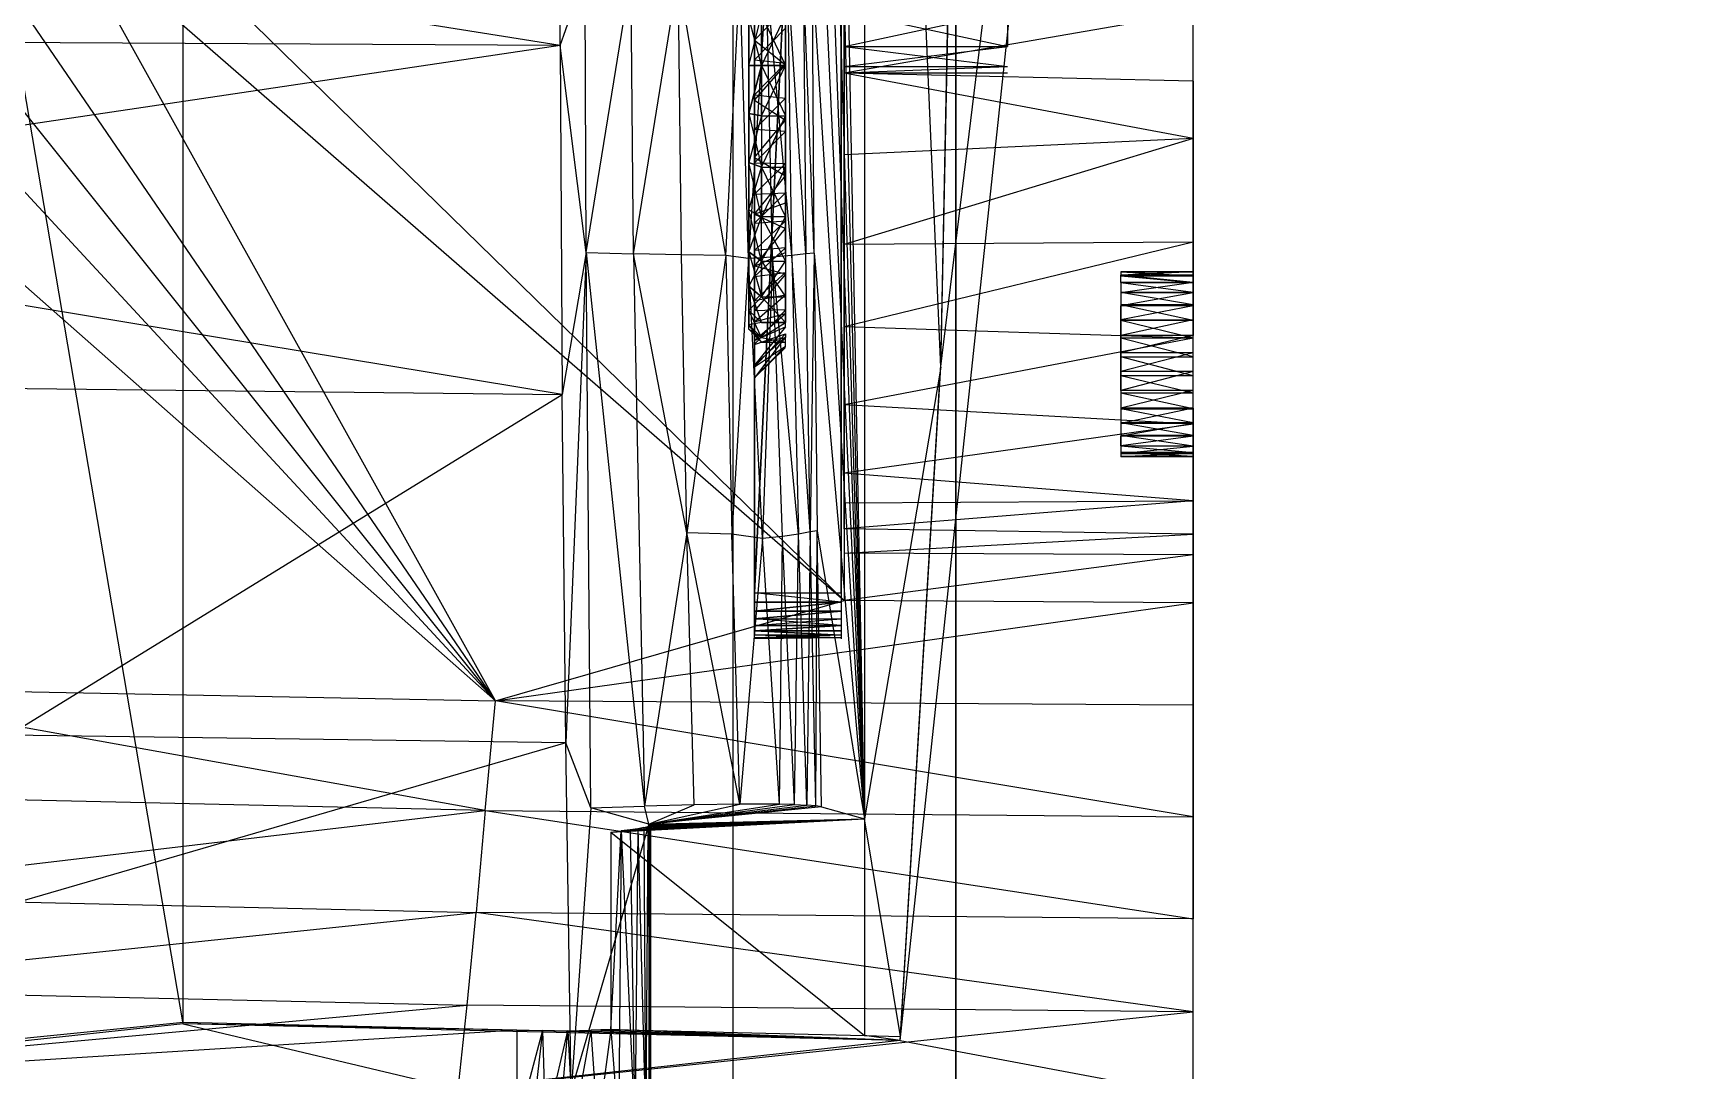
# Model space of a CAD drawing. Extents: x 11992 to 29481, y -6727 to 6811.
# Drawn here: x 18425.4 to 18649.6, y 3013.4 to 3153.2 of the extents above; entities that cross this region are included whole.
import ezdxf

# ---------------------------------------------------------------- set-up
doc = ezdxf.new("R2010")
doc.units = 0
doc.header["$MEASUREMENT"] = 0
doc.layers.get('0').update_dxf_attribs({"color": 8, "linetype": 'CONTINUOUS'})
for name, color, linetype in [('FF-FINISH【完成面】', 8, 'CONTINUOUS'), ('WALL', 8, 'CONTINUOUS'), ('zoylight 5回路', 4, 'CONTINUOUS')]:
    doc.layers.add(name, color=color, linetype=linetype)

msp = doc.modelspace()

# ---------------------------------------------------------------- linework, layer by layer
for p, q in [((18549.61, 3630.6, 559.57), (18549.61, 2730.6, 559.57)), ((18549.61, 3630.6, 429.57), (18549.61, 2730.6, 429.57)), ((18549.61, 3630.6, 429.57), (18549.61, 2730.6, 429.57)), ((18549.61, 3630.6, -40.43), (18549.61, 2730.6, -40.43)), ((18549.61, 2730.6, 559.57), (18549.61, 3630.6, 559.57)), ((18549.61, 2730.6, -2440.43), (18549.61, 3630.6, -2440.43)), ((18549.61, 2730.6, -2440.43), (18549.61, 3630.6, -2440.43)), ((18549.61, 2730.6, -2640.43), (18549.61, 3630.6, -2640.43)), ((18542.11, 3017.47, -2034.43), (18581.54, 3387.11, -2034.43)), ((18547.54, 3107.93, -2034.43), (18581.54, 3387.11, -2034.43)), ((18445.54, 3019.73, -2034.43), (18383.8, 3384.09, -2034.43)), ((18445.54, 3019.73, -2034.43), (18445.54, 3377.47, -2034.43)), ((18537.28, 3379.04, -2026.43), (18537.28, 3018.15, -2026.43)), ((18537.28, 3047.35, -2026.43), (18531.5, 3348.24, -1989.97)), ((18547.55, 3108.21, -2026.43), (18537.28, 3349.85, -2026.43)), ((18534.14, 3322.9, -1534.43), (18534.14, 3073.42, -1367.17)), ((18522.5, 3136.44, -1507.43), (18522.5, 3319.38, -1535.53)), ((18534.14, 3319.38, -1535.53), (18522.5, 3077.82, -1535.53)), ((18522.5, 3077.82, -1365.35), (18534.14, 3319.38, -1365.35)), ((18534.14, 3077.82, -1365.35), (18534.14, 3320.66, -1535.4)), ((18537.28, 3047.35, -2026.43), (18530.93, 3310.92, -1986.34)), ((18522.5, 3128.82, -1504.24), (18522.5, 3290.26, -1444.02)), ((18537.28, 3047.35, -2026.43), (18530.52, 3273.57, -1983.78)), ((18522.5, 3263.86, -1401.11), (18522.5, 3140.23, -1425.63)), ((18522.5, 3144.19, -1509.04), (18522.5, 3254.6, -1504.68)), ((18530.28, 3236.26, -1982.27), (18537.28, 3047.35, -2026.43)), ((18496.3, 3151.54, -1935.27), (18496.2, 3198.6, -1934.65)), ((18530.2, 3198.77, -1981.76), (18537.28, 3047.35, -2026.43)), ((18549.35, 3198.6, -2034.43), (18547.54, 3107.93, -2034.43)), ((18547.55, 3108.21, -2026.43), (18549.35, 3198.6, -2034.43)), ((18522.5, 3193.84, -1405.42), (18522.5, 3077.82, -1365.35)), ((18581.54, 3021.35, -2104.77), (18581.54, 3186.6, -2060.09)), ((18523.44, 3142.08, -1430.38), (18523.44, 3185.5, -1460.24)), ((18523.44, 3183.51, -1480.73), (18523.44, 3135.14, -1501.66)), ((18526.64, 3123.68, -1495.65), (18526.64, 3183.51, -1480.73)), ((18521.7, 3148.86, -1431.5), (18521.7, 3178.59, -1447.58)), ((18521.7, 3178.59, -1486.46), (18521.7, 3113.93, -1460.55)), ((18496.3, 3151.54, -1935.27), (18346.35, 3175.49, -1952.22)), ((18433.77, 3175.25, -2306.81), (18534.54, 3076.77, -2312)), ((18556.54, 3175.34, -2256), (18556.54, 3151.42, -2239.11)), ((18534.54, 3124.75, -2144.04), (18534.54, 3170.83, -2177.96)), ((18487.6, 3063.24, -2309.58), (18429.05, 3168.65, -2306.56)), ((18429.05, 3168.65, -2306.56), (18534.54, 3076.77, -2312)), ((18521.7, 3113.34, -1467.02), (18521.7, 3161.94, -1500.05)), ((18526.64, 3131.69, -1432.97), (18526.64, 3162.58, -1432.37)), ((18487.6, 3063.24, -2309.58), (18420.71, 3161.16, -2306.13)), ((18496.3, 3151.54, -1935.27), (18499.67, 3161.1, -1956.54)), ((18499.83, 3123.65, -1957.54), (18499.67, 3161.1, -1956.54)), ((18499.83, 3123.65, -1957.54), (18505.87, 3160.91, -1958.32)), ((18506.21, 3123.47, -1959.47), (18505.87, 3160.91, -1958.32)), ((18506.21, 3123.47, -1959.47), (18512.22, 3160.86, -1961.02)), ((18518.64, 3123.25, -1966.04), (18512.22, 3160.86, -1961.02)), ((18512.64, 3123.36, -1962.35), (18512.22, 3160.86, -1961.02)), ((18518.64, 3123.25, -1966.04), (18520.51, 3160.64, -1966.12)), ((18521.68, 3122.84, -1968.37), (18520.51, 3160.64, -1966.12)), ((18524.09, 3160.74, -1969.37), (18521.68, 3122.84, -1968.37)), ((18527.52, 3123.26, -1975.26), (18524.09, 3160.74, -1969.37)), ((18524.91, 3123.04, -1971.55), (18524.09, 3160.74, -1969.37)), ((18529.41, 3123.5, -1979.38), (18526.98, 3160.85, -1973.24)), ((18527.52, 3123.26, -1975.26), (18526.98, 3160.85, -1973.24)), ((18530.52, 3123.58, -1983.78), (18529.07, 3160.98, -1977.59)), ((18529.07, 3160.98, -1977.59), (18529.41, 3123.5, -1979.38)), ((18530.28, 3161.15, -1982.26), (18537.28, 3047.35, -2026.43)), ((18530.52, 3123.58, -1983.78), (18530.28, 3161.15, -1982.26)), ((18534.54, 3147.8, -2097.38), (18534.54, 3160.37, -2092.5)), ((18487.6, 3063.24, -2309.58), (18413.02, 3156.49, -2305.73)), ((18521.7, 3148.86, -1431.5), (18523.44, 3155.64, -1430.38)), ((18523.44, 3148.86, -1504.28), (18521.7, 3155.32, -1501.95)), ((18522.5, 3152.26, -1509.16), (18526.64, 3156.6, -1504.36)), ((18526.64, 3155.64, -1430.38), (18523.44, 3148.86, -1429.75)), ((18523.44, 3155.64, -1503.66), (18526.64, 3148.86, -1504.28)), ((18526.64, 3155.64, -1430.38), (18526.64, 3127.91, -1435.15)), ((18534.54, 3156.13, -2248.2), (18556.54, 3151.42, -2239.11)), ((18534.54, 3156.13, -2248.2), (18534.54, 3076.77, -2312)), ((18534.54, 3151.42, -2201.75), (18556.54, 3156.13, -2192.66)), ((18581.54, 3155.93, -2085.73), (18534.54, 3147.8, -2097.38)), ((18487.6, 3063.24, -2309.58), (18404.8, 3152.81, -2305.31)), ((18522.5, 3149.62, -1424.75), (18526.64, 3153.88, -1429.22)), ((18496.3, 3151.54, -1935.27), (18346.41, 3152.39, -1952.66)), ((18496.3, 3151.54, -1935.27), (18346.54, 3129.3, -1953.38)), ((18499.83, 3123.65, -1957.54), (18496.3, 3151.54, -1935.27)), ((18496.3, 3151.54, -1935.27), (18496.6, 3104.53, -1937.14)), ((18522.5, 3152.26, -1509.16), (18526.64, 3148.93, -1505.15)), ((18534.54, 3151.42, -2239.11), (18556.54, 3151.42, -2239.11)), ((18534.54, 3148.7, -2229.66), (18556.54, 3151.42, -2239.11)), ((18534.54, 3086.43, -2250.1), (18534.54, 3151.42, -2239.11)), ((18534.54, 3151.42, -2201.75), (18556.54, 3151.42, -2201.75)), ((18534.54, 3151.42, -2201.75), (18556.54, 3148.7, -2211.19)), ((18391.05, 3148.47, -2304.6), (18487.6, 3063.24, -2309.58)), ((18523.44, 3148.86, -1429.75), (18521.7, 3142.4, -1432.09)), ((18521.7, 3148.86, -1431.5), (18526.64, 3148.86, -1504.28)), ((18521.7, 3142.4, -1501.95), (18523.44, 3148.86, -1504.28)), ((18526.64, 3148.86, -1429.75), (18521.7, 3148.86, -1431.5)), ((18522.5, 3149.62, -1424.75), (18526.64, 3149.15, -1428.89)), ((18522.5, 3144.88, -1424.93), (18526.64, 3149.15, -1428.89)), ((18522.5, 3144.19, -1509.04), (18526.64, 3148.93, -1505.15)), ((18523.44, 3148.86, -1429.75), (18526.64, 3142.08, -1430.38)), ((18523.44, 3142.08, -1503.66), (18526.64, 3148.86, -1504.28)), ((18526.64, 3149.15, -1428.89), (18526.64, 3142.08, -1430.38)), ((18526.64, 3148.93, -1505.15), (18526.64, 3141.48, -1504.43)), ((18526.64, 3141.48, -1504.43), (18526.64, 3148.86, -1504.28)), ((18534.54, 3147.85, -2220.43), (18556.54, 3148.7, -2211.19)), ((18534.54, 3148.7, -2229.66), (18556.54, 3148.7, -2211.19)), ((18534.54, 3147.85, -2220.43), (18556.54, 3148.7, -2229.66)), ((18534.54, 3103.12, -2198.09), (18534.54, 3148.7, -2229.66)), ((18534.54, 3148.7, -2211.19), (18556.54, 3148.7, -2211.19)), ((18534.54, 3147.85, -2220.43), (18556.54, 3147.85, -2220.43)), ((18581.54, 3146.74, -2099.7), (18534.54, 3147.8, -2097.38)), ((18581.54, 3139.02, -2114.22), (18534.54, 3147.8, -2097.38)), ((18581.54, 3146.74, -2099.7), (18581.54, 3119.57, -2114.44)), ((18522.5, 3144.88, -1424.93), (18526.64, 3144.47, -1429.14)), ((18526.64, 3144.47, -1429.14), (18522.5, 3140.23, -1425.63)), ((18522.5, 3144.19, -1509.04), (18526.64, 3141.48, -1504.43)), ((18521.7, 3142.4, -1501.95), (18523.44, 3142.08, -1503.66)), ((18521.7, 3142.4, -1501.95), (18523.44, 3135.14, -1501.66)), ((18521.7, 3142.4, -1432.09), (18521.7, 3123.74, -1441.9)), ((18523.44, 3142.08, -1430.38), (18521.7, 3142.4, -1432.09)), ((18523.44, 3142.08, -1430.38), (18521.7, 3135.78, -1433.99)), ((18523.44, 3135.14, -1432.37), (18526.64, 3142.08, -1430.38)), ((18523.44, 3142.08, -1503.66), (18526.64, 3142.08, -1503.66)), ((18523.44, 3142.08, -1430.38), (18526.64, 3142.08, -1430.38)), ((18523.44, 3142.08, -1430.38), (18523.44, 3128.47, -1435.83)), ((18523.44, 3135.14, -1501.66), (18526.64, 3142.08, -1503.66)), ((18522.5, 3136.44, -1507.43), (18526.64, 3141.48, -1504.43)), ((18526.64, 3139.94, -1429.94), (18522.5, 3140.23, -1425.63)), ((18522.5, 3135.75, -1426.82), (18526.64, 3139.94, -1429.94)), ((18526.64, 3141.48, -1504.43), (18526.64, 3135.14, -1501.66)), ((18581.54, 3139.02, -2114.22), (18534.54, 3124.75, -2144.04)), ((18581.54, 3139.02, -2114.22), (18534.54, 3136.8, -2118.19)), ((18581.54, 3139.02, -2114.22), (18581.54, 3116.49, -2130.12)), ((18521.7, 3119.13, -1447.58), (18521.7, 3135.78, -1500.05)), ((18521.7, 3135.78, -1433.99), (18523.44, 3135.14, -1432.37)), ((18523.44, 3135.14, -1501.66), (18521.7, 3135.78, -1500.05)), ((18523.44, 3128.47, -1498.21), (18521.7, 3135.78, -1500.05)), ((18521.7, 3129.42, -1437.29), (18523.44, 3135.14, -1432.37)), ((18522.5, 3136.44, -1507.43), (18526.64, 3133.99, -1502.13)), ((18522.5, 3072.11, -1369.1), (18522.5, 3135.75, -1426.82)), ((18522.5, 3135.75, -1426.82), (18526.64, 3135.66, -1431.24)), ((18526.64, 3135.66, -1431.24), (18522.5, 3131.52, -1428.46)), ((18523.44, 3135.14, -1501.66), (18526.64, 3135.14, -1501.66)), ((18523.44, 3135.14, -1501.66), (18526.64, 3128.47, -1498.21)), ((18526.64, 3135.14, -1432.37), (18523.44, 3128.47, -1435.83)), ((18523.44, 3117.67, -1446.63), (18523.44, 3135.14, -1501.66)), ((18523.44, 3135.14, -1432.37), (18526.64, 3135.14, -1432.37)), ((18522.5, 3128.82, -1504.24), (18526.64, 3133.99, -1502.13)), ((18522.5, 3131.52, -1428.46), (18526.64, 3131.69, -1432.97)), ((18522.5, 3127.59, -1430.48), (18526.64, 3131.69, -1432.97)), ((18522.5, 3128.82, -1504.24), (18526.64, 3130.36, -1500.36)), ((18496.6, 3104.53, -1937.14), (18346.54, 3129.3, -1953.38)), ((18521.7, 3129.42, -1437.29), (18523.44, 3128.47, -1435.83)), ((18521.7, 3129.42, -1496.75), (18523.44, 3128.47, -1498.21)), ((18523.44, 3122.51, -1493.37), (18521.7, 3129.42, -1496.75)), ((18521.7, 3123.74, -1441.9), (18523.44, 3128.47, -1435.83)), ((18522.5, 3128.82, -1504.24), (18526.64, 3126.9, -1498.19)), ((18522.5, 3128.82, -1504.24), (18522.5, 3077.82, -1535.53)), ((18522.5, 3128.82, -1504.24), (18522.5, 3111.25, -1486.32)), ((18523.44, 3122.51, -1440.67), (18526.64, 3128.47, -1435.83)), ((18526.64, 3128.47, -1498.21), (18523.44, 3128.47, -1498.21)), ((18523.44, 3128.47, -1498.21), (18526.64, 3122.51, -1493.37)), ((18523.44, 3122.51, -1440.67), (18523.44, 3128.47, -1435.83)), ((18526.64, 3128.47, -1435.83), (18523.44, 3128.47, -1435.83)), ((18526.64, 3128.47, -1435.83), (18526.64, 3122.51, -1440.67)), ((18526.64, 3128.47, -1498.21), (18526.64, 3117.67, -1487.41)), ((18522.5, 3123.92, -1432.88), (18526.64, 3127.91, -1435.15)), ((18522.5, 3127.59, -1430.48), (18526.64, 3127.91, -1435.15)), ((18522.5, 3127.59, -1430.48), (18522.5, 3075.35, -1365.86)), ((18522.5, 3120.44, -1435.72), (18522.5, 3127.59, -1430.48)), ((18522.5, 3121.8, -1499.5), (18526.64, 3126.9, -1498.19)), ((18499.83, 3123.65, -1957.54), (18496.6, 3104.53, -1937.14)), ((18499.83, 3123.65, -1957.54), (18497.09, 3057.59, -1940.25)), ((18499.83, 3123.65, -1957.54), (18507.65, 3049.07, -1964)), ((18500.46, 3048.82, -1961.5), (18499.83, 3123.65, -1957.54)), ((18499.83, 3123.65, -1957.54), (18506.21, 3123.47, -1959.47)), ((18523.44, 3122.51, -1440.67), (18521.7, 3123.74, -1441.9)), ((18521.7, 3123.74, -1492.14), (18523.44, 3122.51, -1493.37)), ((18521.7, 3123.74, -1492.14), (18523.44, 3117.67, -1487.41)), ((18526.64, 3124.3, -1437.85), (18522.5, 3123.92, -1432.88)), ((18526.64, 3124.3, -1437.85), (18522.5, 3120.44, -1435.72)), ((18522.5, 3121.8, -1499.5), (18526.64, 3123.68, -1495.65)), ((18526.64, 3124.3, -1437.85), (18526.64, 3114.21, -1453.3)), ((18581.54, 3125.05, -2144.07), (18534.54, 3124.75, -2144.04)), ((18581.54, 3125.05, -2144.07), (18534.54, 3113.64, -2170.36)), ((18581.54, 3125.05, -2144.07), (18581.54, 3112.49, -2132.31)), ((18506.21, 3123.47, -1959.47), (18507.65, 3049.07, -1964)), ((18512.64, 3123.36, -1962.35), (18506.21, 3123.47, -1959.47)), ((18513.36, 3085.89, -1964.56), (18506.21, 3123.47, -1959.47)), ((18513.36, 3085.89, -1964.56), (18512.64, 3123.36, -1962.35)), ((18518.64, 3123.25, -1966.04), (18512.64, 3123.36, -1962.35)), ((18518.64, 3123.25, -1966.04), (18513.36, 3085.89, -1964.56)), ((18518.64, 3123.25, -1966.04), (18519.41, 3085.71, -1968.63)), ((18521.68, 3122.84, -1968.37), (18518.64, 3123.25, -1966.04)), ((18521.68, 3122.84, -1968.37), (18519.41, 3085.71, -1968.63)), ((18524.91, 3123.04, -1971.55), (18521.68, 3122.84, -1968.37)), ((18523.54, 3085.12, -1972.24), (18521.68, 3122.84, -1968.37)), ((18523.44, 3122.51, -1440.67), (18521.7, 3119.13, -1447.58)), ((18526.64, 3120.75, -1492.78), (18522.5, 3121.8, -1499.5)), ((18523.44, 3122.51, -1493.37), (18526.64, 3117.67, -1487.41)), ((18523.44, 3117.67, -1446.63), (18526.64, 3122.51, -1440.67)), ((18523.44, 3122.51, -1440.67), (18526.64, 3122.51, -1440.67)), ((18523.44, 3122.51, -1493.37), (18526.64, 3122.51, -1493.37)), ((18523.44, 3122.51, -1440.67), (18523.44, 3117.67, -1446.63)), ((18524.91, 3123.04, -1971.55), (18523.54, 3085.12, -1972.24)), ((18527.52, 3123.26, -1975.26), (18524.91, 3123.04, -1971.55)), ((18528.39, 3085.72, -1978.68), (18524.91, 3123.04, -1971.55)), ((18526.23, 3085.4, -1975.26), (18524.91, 3123.04, -1971.55)), ((18529.41, 3123.5, -1979.38), (18527.52, 3123.26, -1975.26)), ((18527.52, 3123.26, -1975.26), (18528.39, 3085.72, -1978.68)), ((18529.97, 3086.04, -1982.4), (18527.52, 3123.26, -1975.26)), ((18530.52, 3123.58, -1983.78), (18529.41, 3123.5, -1979.38)), ((18529.97, 3086.04, -1982.4), (18529.41, 3123.5, -1979.38)), ((18530.52, 3123.58, -1983.78), (18529.97, 3086.04, -1982.4)), ((18530.52, 3123.58, -1983.78), (18530.93, 3086.18, -1986.34)), ((18530.52, 3123.58, -1983.78), (18537.28, 3047.35, -2026.43)), ((18523.44, 3117.67, -1446.63), (18521.7, 3119.13, -1447.58)), ((18521.7, 3119.13, -1486.46), (18523.44, 3117.67, -1487.41)), ((18523.44, 3114.21, -1480.73), (18521.7, 3119.13, -1486.46)), ((18521.7, 3119.13, -1486.46), (18521.7, 3115.83, -1453.94)), ((18526.64, 3120.96, -1441.03), (18522.5, 3117.21, -1438.99)), ((18522.5, 3120.44, -1435.72), (18526.64, 3120.96, -1441.03)), ((18526.64, 3120.75, -1492.78), (18522.5, 3115.82, -1493.4)), ((18526.64, 3115.43, -1448.67), (18526.64, 3120.75, -1492.78)), ((18581.54, 3121.06, -2121.42), (18571.8, 3121.06, -2121.42)), ((18581.54, 3121.06, -2121.42), (18571.8, 3120.59, -2123.95)), ((18581.54, 3121, -2118.89), (18571.8, 3121.06, -2121.42)), ((18571.8, 3121.06, -2121.42), (18571.8, 3120.48, -2116.53)), ((18581.54, 3121, -2118.89), (18571.8, 3121, -2118.89)), ((18581.54, 3120.48, -2116.53), (18571.8, 3121, -2118.89)), ((18571.8, 3119.62, -2126.33), (18571.8, 3120.59, -2123.95)), ((18581.54, 3120.59, -2123.95), (18571.8, 3120.59, -2123.95)), ((18581.54, 3119.62, -2126.33), (18571.8, 3120.59, -2123.95)), ((18581.54, 3119.57, -2114.44), (18571.8, 3120.48, -2116.53)), ((18581.54, 3120.48, -2116.53), (18571.8, 3120.48, -2116.53)), ((18581.54, 3119.62, -2126.33), (18571.8, 3119.62, -2126.33)), ((18581.54, 3119.62, -2126.33), (18571.8, 3118.21, -2128.42)), ((18581.54, 3118.29, -2112.54), (18571.8, 3119.57, -2114.44)), ((18581.54, 3119.57, -2114.44), (18571.8, 3119.57, -2114.44)), ((18571.8, 3119.57, -2114.44), (18571.8, 3098.9, -2128.32)), ((18523.44, 3117.67, -1446.63), (18521.7, 3115.83, -1453.94)), ((18522.5, 3117.21, -1438.99), (18526.64, 3117.97, -1444.66)), ((18522.5, 3114.3, -1442.66), (18526.64, 3117.97, -1444.66)), ((18523.44, 3117.67, -1446.63), (18526.64, 3114.21, -1453.3)), ((18523.44, 3117.67, -1446.63), (18526.64, 3117.67, -1446.63)), ((18526.64, 3114.21, -1480.73), (18523.44, 3117.67, -1487.41)), ((18523.44, 3117.67, -1487.41), (18526.64, 3117.67, -1487.41)), ((18526.64, 3113.65, -1452.37), (18526.64, 3117.67, -1446.63)), ((18581.54, 3116.59, -2110.82), (18571.8, 3118.29, -2112.54)), ((18581.54, 3118.29, -2112.54), (18571.8, 3118.29, -2112.54)), ((18571.8, 3118.29, -2112.54), (18571.8, 3096.72, -2124.32)), ((18571.8, 3118.21, -2128.42), (18571.8, 3096.14, -2119.44)), ((18581.54, 3118.21, -2128.42), (18571.8, 3116.49, -2130.12)), ((18581.54, 3118.21, -2128.42), (18571.8, 3118.21, -2128.42)), ((18523.44, 3114.21, -1453.3), (18521.7, 3115.83, -1453.94)), ((18523.44, 3114.21, -1480.73), (18521.7, 3115.83, -1480.09)), ((18523.44, 3112.22, -1473.8), (18521.7, 3115.83, -1480.09)), ((18521.7, 3115.83, -1453.94), (18521.7, 3115.83, -1480.09)), ((18526.64, 3115.94, -1486.27), (18522.5, 3111.25, -1486.32)), ((18526.64, 3115.94, -1486.27), (18522.5, 3115.82, -1493.4)), ((18522.5, 3111.8, -1446.67), (18526.64, 3115.43, -1448.67)), ((18522.5, 3114.3, -1442.66), (18526.64, 3115.43, -1448.67)), ((18571.8, 3116.59, -2110.82), (18571.8, 3098.99, -2112.43)), ((18581.54, 3114.5, -2109.41), (18571.8, 3116.59, -2110.82)), ((18581.54, 3116.59, -2110.82), (18571.8, 3116.59, -2110.82)), ((18571.8, 3105.08, -2132.42), (18571.8, 3116.49, -2130.12)), ((18581.54, 3116.49, -2130.12), (18571.8, 3114.59, -2131.4)), ((18581.54, 3116.49, -2130.12), (18571.8, 3116.49, -2130.12)), ((18581.54, 3098.99, -2112.43), (18581.54, 3116.59, -2110.82)), ((18523.44, 3114.21, -1453.3), (18521.7, 3113.93, -1460.55)), ((18523.44, 3112.22, -1460.24), (18521.7, 3113.93, -1460.55)), ((18523.44, 3112.22, -1473.8), (18521.7, 3113.93, -1473.48)), ((18523.44, 3111.6, -1467.02), (18521.7, 3113.93, -1473.48)), ((18523.44, 3111.6, -1467.02), (18521.7, 3113.34, -1467.02)), ((18521.7, 3113.34, -1467.02), (18523.44, 3112.22, -1460.24)), ((18522.5, 3071.73, -1370.29), (18522.5, 3114.3, -1442.66)), ((18522.5, 3114.3, -1442.66), (18522.5, 3108.47, -1454.54)), ((18522.5, 3111.8, -1446.67), (18526.64, 3113.65, -1452.37)), ((18526.64, 3113.65, -1452.37), (18522.5, 3108.47, -1454.54)), ((18526.64, 3112.71, -1479.14), (18522.5, 3108.24, -1478.75)), ((18522.5, 3111.25, -1486.32), (18526.64, 3112.71, -1479.14)), ((18523.44, 3112.22, -1473.8), (18526.64, 3114.21, -1480.73)), ((18523.44, 3112.22, -1460.24), (18526.64, 3114.21, -1453.3)), ((18523.44, 3114.21, -1453.3), (18526.64, 3114.21, -1453.3)), ((18526.64, 3114.21, -1480.73), (18523.44, 3114.21, -1480.73)), ((18526.64, 3112.71, -1479.14), (18526.64, 3112.22, -1473.8)), ((18581.54, 3112.13, -2174.99), (18534.54, 3113.64, -2170.36)), ((18581.54, 3114.59, -2131.4), (18571.8, 3112.49, -2132.31)), ((18571.8, 3114.59, -2131.4), (18581.54, 3114.59, -2131.4)), ((18571.8, 3114.59, -2131.4), (18571.8, 3097.63, -2126.42)), ((18581.54, 3112.12, -2108.43), (18571.8, 3114.5, -2109.41)), ((18581.54, 3114.5, -2109.41), (18571.8, 3114.5, -2109.41)), ((18581.54, 3112.49, -2132.31), (18571.8, 3110.13, -2132.83)), ((18581.54, 3112.49, -2132.31), (18571.8, 3112.49, -2132.31)), ((18526.64, 3112.29, -1456.23), (18522.5, 3108.47, -1454.54)), ((18526.64, 3112.29, -1456.23), (18522.5, 3106.79, -1462.81)), ((18522.5, 3106.77, -1471), (18526.64, 3111.03, -1471.85)), ((18522.5, 3108.24, -1478.75), (18526.64, 3111.03, -1471.85)), ((18522.5, 3106.79, -1462.81), (18526.64, 3110.84, -1464.13)), ((18522.5, 3106.77, -1471), (18526.64, 3110.84, -1464.13)), ((18523.44, 3111.6, -1467.02), (18526.64, 3112.22, -1460.24)), ((18523.44, 3112.22, -1473.8), (18526.64, 3111.6, -1467.02)), ((18523.44, 3112.22, -1473.8), (18523.44, 3112.22, -1460.24)), ((18523.44, 3111.6, -1467.02), (18526.64, 3111.6, -1467.02)), ((18526.64, 3111.03, -1471.85), (18526.64, 3112.29, -1456.23)), ((18581.54, 3112.13, -2174.99), (18534.54, 3103.12, -2198.09)), ((18581.54, 3109.58, -2107.97), (18571.8, 3112.12, -2108.43)), ((18581.54, 3112.12, -2108.43), (18571.8, 3112.12, -2108.43)), ((18522.5, 3073.42, -1533.71), (18522.5, 3108.24, -1478.75)), ((18547.55, 3108.21, -2026.43), (18537.28, 3047.35, -2026.43)), ((18542.11, 3017.47, -2034.43), (18547.54, 3107.93, -2034.43)), ((18542.15, 3018.04, -2026.43), (18547.55, 3108.21, -2026.43)), ((18542.15, 3018.04, -2026.43), (18547.54, 3107.93, -2034.43)), ((18547.55, 3108.21, -2026.43), (18547.54, 3107.93, -2034.43)), ((18581.54, 3110.13, -2132.83), (18571.8, 3107.61, -2132.89)), ((18581.54, 3110.13, -2132.83), (18571.8, 3110.13, -2132.83)), ((18571.8, 3110.13, -2132.83), (18571.8, 3102.7, -2131.45)), ((18581.54, 3107.06, -2108.02), (18571.8, 3109.58, -2107.97)), ((18571.8, 3109.58, -2107.97), (18581.54, 3109.58, -2107.97)), ((18346.67, 3106.22, -1954.4), (18496.6, 3104.53, -1937.14)), ((18522.5, 3106.79, -1462.81), (18522.5, 3072.11, -1531.78)), ((18581.54, 3107.61, -2132.89), (18571.8, 3105.08, -2132.42)), ((18581.54, 3107.61, -2132.89), (18571.8, 3107.61, -2132.89)), ((18581.54, 3104.7, -2108.55), (18571.8, 3107.06, -2108.02)), ((18581.54, 3107.06, -2108.02), (18571.8, 3107.06, -2108.02)), ((18422.06, 3058.65, -1948.66), (18496.6, 3104.53, -1937.14)), ((18497.09, 3057.59, -1940.25), (18496.6, 3104.53, -1937.14)), ((18581.54, 3105.08, -2132.42), (18571.8, 3102.7, -2131.45)), ((18581.54, 3105.08, -2132.42), (18571.8, 3105.08, -2132.42)), ((18581.54, 3102.61, -2109.46), (18571.8, 3104.7, -2108.55)), ((18581.54, 3104.7, -2108.55), (18571.8, 3104.7, -2108.55)), ((18581.54, 3010.08, -2034.43), (18581.54, 3104.7, -2108.55)), ((18581.54, 3100.51, -2206.32), (18534.54, 3103.12, -2198.09)), ((18571.8, 3102.7, -2131.45), (18571.8, 3100.6, -2130.04)), ((18581.54, 3102.7, -2131.45), (18571.8, 3100.6, -2130.04)), ((18581.54, 3102.7, -2131.45), (18571.8, 3102.7, -2131.45)), ((18571.8, 3102.61, -2109.46), (18581.54, 3102.61, -2109.46)), ((18581.54, 3100.71, -2110.73), (18571.8, 3102.61, -2109.46)), ((18581.54, 3102.7, -2131.45), (18581.54, 3062.65, -2314.43)), ((18581.54, 3100.6, -2130.04), (18581.54, 3102.7, -2131.45)), ((18581.54, 3100.51, -2206.32), (18534.54, 3093.94, -2224.84)), ((18581.54, 3098.99, -2112.43), (18571.8, 3100.71, -2110.73)), ((18581.54, 3100.71, -2110.73), (18571.8, 3100.71, -2110.73)), ((18581.54, 3100.6, -2130.04), (18571.8, 3100.6, -2130.04)), ((18581.54, 3100.6, -2130.04), (18571.8, 3098.9, -2128.32)), ((18581.54, 3098.99, -2112.43), (18571.8, 3098.99, -2112.43)), ((18581.54, 3097.58, -2114.53), (18571.8, 3098.99, -2112.43)), ((18571.8, 3098.99, -2112.43), (18571.8, 3097.58, -2114.53)), ((18581.54, 3100.51, -2206.32), (18581.54, 3033.87, -2174.9)), ((18581.54, 3097.58, -2114.53), (18581.54, 3098.99, -2112.43)), ((18581.54, 3098.9, -2128.32), (18571.8, 3098.9, -2128.32)), ((18581.54, 3098.9, -2128.32), (18571.8, 3097.63, -2126.42)), ((18571.8, 3097.63, -2126.42), (18571.8, 3098.9, -2128.32)), ((18571.8, 3097.63, -2126.42), (18581.54, 3096.72, -2124.32)), ((18571.8, 3097.63, -2126.42), (18571.8, 3096.72, -2124.32)), ((18571.8, 3097.63, -2126.42), (18581.54, 3097.63, -2126.42)), ((18581.54, 3097.58, -2114.53), (18571.8, 3097.58, -2114.53)), ((18571.8, 3096.6, -2116.91), (18581.54, 3097.58, -2114.53)), ((18571.8, 3097.58, -2114.53), (18571.8, 3096.19, -2121.96)), ((18581.54, 3096.72, -2124.32), (18571.8, 3096.72, -2124.32)), ((18581.54, 3096.19, -2121.96), (18571.8, 3096.72, -2124.32)), ((18571.8, 3096.6, -2116.91), (18581.54, 3096.6, -2116.91)), ((18581.54, 3096.6, -2116.91), (18571.8, 3096.14, -2119.44)), ((18581.54, 3096.19, -2121.96), (18571.8, 3096.19, -2121.96)), ((18581.54, 3096.14, -2119.44), (18571.8, 3096.19, -2121.96)), ((18581.54, 3096.14, -2119.44), (18571.8, 3096.14, -2119.44)), ((18581.54, 3090.18, -2237.8), (18534.54, 3093.94, -2224.84)), ((18534.54, 3089.93, -2237.73), (18581.54, 3090.18, -2237.8)), ((18581.54, 3090.18, -2237.8), (18534.54, 3086.43, -2250.1)), ((18513.36, 3085.89, -1964.56), (18507.65, 3049.07, -1964)), ((18520.49, 3049.32, -1972.14), (18513.36, 3085.89, -1964.56)), ((18519.41, 3085.71, -1968.63), (18513.36, 3085.89, -1964.56)), ((18514.38, 3049.23, -1967.58), (18513.36, 3085.89, -1964.56)), ((18523.54, 3085.12, -1972.24), (18519.41, 3085.71, -1968.63)), ((18520.49, 3049.32, -1972.14), (18519.41, 3085.71, -1968.63)), ((18528.39, 3085.72, -1978.68), (18526.23, 3085.4, -1975.26)), ((18527.88, 3049.27, -1980.36), (18528.39, 3085.72, -1978.68)), ((18529.97, 3086.04, -1982.4), (18528.39, 3085.72, -1978.68)), ((18529.52, 3049.2, -1983.39), (18528.39, 3085.72, -1978.68)), ((18529.97, 3086.04, -1982.4), (18529.52, 3049.2, -1983.39)), ((18530.93, 3086.18, -1986.34), (18529.97, 3086.04, -1982.4)), ((18530.73, 3049.09, -1986.61), (18529.97, 3086.04, -1982.4)), ((18530.73, 3049.09, -1986.61), (18530.93, 3086.18, -1986.34)), ((18530.93, 3086.18, -1986.34), (18537.28, 3047.35, -2026.43)), ((18531.5, 3048.96, -1989.97), (18530.93, 3086.18, -1986.34)), ((18581.54, 3085.7, -2253.79), (18534.54, 3086.43, -2250.1)), ((18534.54, 3083.15, -2266.26), (18581.54, 3085.7, -2253.79)), ((18581.54, 3082.91, -2268.12), (18581.54, 3085.7, -2253.79)), ((18523.54, 3085.12, -1972.24), (18520.49, 3049.32, -1972.14)), ((18526.23, 3085.4, -1975.26), (18523.54, 3085.12, -1972.24)), ((18525.84, 3049.31, -1977.58), (18523.54, 3085.12, -1972.24)), ((18525.84, 3049.31, -1977.58), (18526.23, 3085.4, -1975.26)), ((18527.88, 3049.27, -1980.36), (18526.23, 3085.4, -1975.26)), ((18581.54, 3082.91, -2268.12), (18534.54, 3083.15, -2266.26)), ((18581.54, 3082.91, -2268.12), (18534.54, 3076.77, -2312)), ((18487.6, 3063.24, -2309.58), (18534.54, 3076.77, -2312)), ((18534.14, 3076.54, -1535.4), (18522.5, 3077.82, -1535.53)), ((18522.5, 3077.82, -1365.35), (18534.14, 3077.82, -1365.35)), ((18522.5, 3077.82, -1535.53), (18534.14, 3077.82, -1535.53)), ((18534.14, 3076.54, -1365.48), (18522.5, 3077.82, -1365.35)), ((18522.5, 3075.35, -1535.02), (18534.14, 3076.54, -1535.4)), ((18534.14, 3076.54, -1365.48), (18522.5, 3076.54, -1365.48)), ((18522.5, 3076.54, -1535.4), (18534.14, 3076.54, -1535.4)), ((18534.14, 3076.54, -1365.48), (18522.5, 3075.35, -1365.86)), ((18522.5, 3074.29, -1534.43), (18522.5, 3076.54, -1535.4)), ((18534.14, 3077.82, -1535.53), (18534.14, 3075.35, -1535.02)), ((18581.54, 3076.46, -2314.43), (18534.54, 3076.77, -2312)), ((18487.6, 3063.24, -2309.58), (18581.54, 3076.46, -2314.43)), ((18522.5, 3074.29, -1534.43), (18534.14, 3075.35, -1535.02)), ((18534.14, 3075.35, -1365.86), (18522.5, 3075.35, -1365.86)), ((18522.5, 3075.35, -1535.02), (18534.14, 3075.35, -1535.02)), ((18534.14, 3075.35, -1365.86), (18522.5, 3074.29, -1366.44)), ((18534.14, 3073.42, -1533.71), (18522.5, 3074.29, -1534.43)), ((18522.5, 3074.29, -1366.44), (18534.14, 3074.29, -1366.44)), ((18522.5, 3074.29, -1534.43), (18534.14, 3074.29, -1534.43)), ((18522.5, 3073.42, -1367.17), (18534.14, 3074.29, -1366.44)), ((18581.54, 3047.64, -2244.79), (18581.54, 3076.46, -2314.43)), ((18534.14, 3073.42, -1533.71), (18522.5, 3073.42, -1533.71)), ((18534.14, 3073.42, -1533.71), (18522.5, 3072.69, -1532.83)), ((18522.5, 3073.42, -1367.17), (18534.14, 3073.42, -1367.17)), ((18522.5, 3072.69, -1368.04), (18534.14, 3073.42, -1367.17)), ((18534.14, 3072.11, -1531.78), (18522.5, 3072.69, -1532.83)), ((18522.5, 3072.69, -1368.04), (18534.14, 3072.11, -1369.1)), ((18522.5, 3072.69, -1532.83), (18534.14, 3072.69, -1532.83)), ((18534.14, 3072.69, -1368.04), (18522.5, 3072.69, -1368.04)), ((18534.14, 3071.73, -1530.58), (18522.5, 3072.11, -1531.78)), ((18534.14, 3072.11, -1531.78), (18522.5, 3072.11, -1531.78)), ((18534.14, 3072.11, -1369.1), (18522.5, 3072.11, -1369.1)), ((18534.14, 3072.11, -1369.1), (18522.5, 3071.73, -1370.29)), ((18534.14, 3073.42, -1533.71), (18534.14, 3071.6, -1529.31)), ((18534.14, 3072.11, -1531.78), (18534.14, 3071.73, -1530.58)), ((18534.14, 3071.73, -1530.58), (18522.5, 3071.73, -1530.58)), ((18534.14, 3071.73, -1530.58), (18522.5, 3071.6, -1529.31)), ((18534.14, 3071.73, -1370.29), (18522.5, 3071.73, -1370.29)), ((18534.14, 3071.73, -1370.29), (18522.5, 3071.6, -1371.57)), ((18534.14, 3071.6, -1529.31), (18534.14, 3071.6, -1371.57)), ((18393.68, 3065.11, -2304.74), (18487.6, 3063.24, -2309.58)), ((18486.2, 3048.47, -2241.66), (18393.68, 3065.11, -2304.74)), ((18486.2, 3048.47, -2241.66), (18487.6, 3063.24, -2309.58)), ((18581.54, 3047.64, -2244.79), (18487.6, 3063.24, -2309.58)), ((18581.54, 3062.65, -2314.43), (18487.6, 3063.24, -2309.58)), ((18497.09, 3057.59, -1940.25), (18422.06, 3058.65, -1948.66)), ((18497.09, 3057.59, -1940.25), (18347.71, 3014.1, -1961.36)), ((18497.78, 3010.73, -1944.6), (18497.09, 3057.59, -1940.25)), ((18500.46, 3048.82, -1961.5), (18497.09, 3057.59, -1940.25)), ((18486.2, 3048.47, -2241.66), (18391.05, 3050.61, -2238.63)), ((18388.62, 3036.93, -2170.81), (18486.2, 3048.47, -2241.66)), ((18486.2, 3048.47, -2241.66), (18484.99, 3034.74, -2172.83)), ((18486.2, 3048.47, -2241.66), (18581.54, 3033.87, -2174.9)), ((18486.2, 3048.47, -2241.66), (18581.54, 3047.64, -2244.79)), ((18500.46, 3048.82, -1961.5), (18497.78, 3010.73, -1944.6)), ((18500.46, 3048.82, -1961.5), (18507.65, 3049.07, -1964)), ((18508.27, 3046.65, -2010.81), (18500.46, 3048.82, -1961.5)), ((18514.38, 3049.23, -1967.58), (18507.65, 3049.07, -1964)), ((18508.27, 3046.65, -2010.81), (18507.65, 3049.07, -1964)), ((18508.27, 3046.65, -2010.81), (18520.49, 3049.32, -1972.14)), ((18508.27, 3046.65, -2010.81), (18525.84, 3049.31, -1977.58)), ((18508.27, 3046.65, -2010.81), (18527.88, 3049.27, -1980.36)), ((18508.27, 3046.65, -2010.81), (18514.38, 3049.23, -1967.58)), ((18508.27, 3046.65, -2010.81), (18529.52, 3049.2, -1983.39)), ((18508.27, 3046.65, -2010.81), (18530.73, 3049.09, -1986.61)), ((18531.5, 3048.96, -1989.97), (18508.27, 3046.65, -2010.81)), ((18520.49, 3049.32, -1972.14), (18514.38, 3049.23, -1967.58)), ((18525.84, 3049.31, -1977.58), (18520.49, 3049.32, -1972.14)), ((18527.88, 3049.27, -1980.36), (18525.84, 3049.31, -1977.58)), ((18527.88, 3049.27, -1980.36), (18529.52, 3049.2, -1983.39)), ((18530.73, 3049.09, -1986.61), (18529.52, 3049.2, -1983.39)), ((18531.5, 3048.96, -1989.97), (18530.73, 3049.09, -1986.61)), ((18531.5, 3048.96, -1989.97), (18537.28, 3047.35, -2026.43)), ((18508.27, 3046.65, -2010.81), (18497.78, 3010.73, -1944.6)), ((18503.14, 3045.56, -2026.43), (18537.28, 3047.35, -2026.43)), ((18503.14, 3018.95, -2026.43), (18504.54, 3045.72, -2024.88)), ((18503.14, 3045.56, -2026.43), (18504.54, 3045.72, -2024.88)), ((18503.14, 3045.56, -2026.43), (18537.28, 3018.15, -2026.43)), ((18503.14, 3045.56, -2026.43), (18503.14, 3018.95, -2026.43)), ((18504.54, 3045.72, -2024.88), (18504.18, 3005.85, -2025.31)), ((18504.54, 3045.72, -2024.88), (18537.28, 3047.35, -2026.43)), ((18505.76, 3045.87, -2023.15), (18504.54, 3045.72, -2024.88)), ((18504.54, 3045.72, -2024.88), (18506.37, 3005.98, -2022.11)), ((18505.76, 3045.87, -2023.15), (18537.28, 3047.35, -2026.43)), ((18506.79, 3046.02, -2021.26), (18505.76, 3045.87, -2023.15)), ((18505.76, 3045.87, -2023.15), (18506.37, 3005.98, -2022.11)), ((18506.79, 3046.02, -2021.26), (18506.37, 3005.98, -2022.11)), ((18506.79, 3046.02, -2021.26), (18537.28, 3047.35, -2026.43)), ((18507.59, 3046.17, -2019.24), (18506.79, 3046.02, -2021.26)), ((18506.79, 3046.02, -2021.26), (18507.81, 3006.15, -2018.51)), ((18507.59, 3046.17, -2019.24), (18537.28, 3047.35, -2026.43)), ((18507.59, 3046.17, -2019.24), (18508.14, 3046.31, -2017.14)), ((18507.59, 3046.17, -2019.24), (18507.81, 3006.15, -2018.51)), ((18508.14, 3046.31, -2017.14), (18507.81, 3006.15, -2018.51)), ((18508.14, 3046.31, -2017.14), (18537.28, 3047.35, -2026.43)), ((18508.14, 3046.31, -2017.14), (18508.44, 3046.44, -2015.01)), ((18508.14, 3046.31, -2017.14), (18508.46, 3006.36, -2014.69)), ((18508.27, 3046.65, -2010.81), (18537.28, 3047.35, -2026.43)), ((18508.27, 3046.65, -2010.81), (18508.27, 3006.59, -2010.81)), ((18508.27, 3046.65, -2010.81), (18508.47, 3046.55, -2012.88)), ((18508.47, 3046.55, -2012.88), (18508.27, 3006.59, -2010.81)), ((18508.44, 3046.44, -2015.01), (18537.28, 3047.35, -2026.43)), ((18508.44, 3046.44, -2015.01), (18508.47, 3046.55, -2012.88)), ((18508.46, 3006.36, -2014.69), (18508.44, 3046.44, -2015.01)), ((18508.44, 3046.44, -2015.01), (18508.47, 3006.47, -2012.74)), ((18508.47, 3046.55, -2012.88), (18537.28, 3047.35, -2026.43)), ((18508.47, 3046.55, -2012.88), (18508.47, 3006.47, -2012.74)), ((18542.15, 3018.04, -2026.43), (18537.28, 3047.35, -2026.43)), ((18388.62, 3036.93, -2170.81), (18484.99, 3034.74, -2172.83)), ((18386.21, 3024.44, -2102.79), (18484.99, 3034.74, -2172.83)), ((18483.78, 3022.24, -2103.8), (18484.99, 3034.74, -2172.83)), ((18581.54, 3033.87, -2174.9), (18484.99, 3034.74, -2172.83)), ((18581.54, 3021.35, -2104.77), (18484.99, 3034.74, -2172.83)), ((18386.21, 3024.44, -2102.79), (18483.78, 3022.24, -2103.8)), ((18383.8, 3013.11, -2034.43), (18483.78, 3022.24, -2103.8)), ((18482.58, 3010.93, -2034.43), (18483.78, 3022.24, -2103.8)), ((18482.58, 3010.93, -2034.43), (18581.54, 3021.35, -2104.77)), ((18581.54, 3021.35, -2104.77), (18483.78, 3022.24, -2103.8)), ((18445.54, 3019.93, -2031.63), (18344.45, 3009.73, -2031.63)), ((18490.49, 3018.88, -2031.63), (18344.45, 3009.73, -2031.63)), ((18445.54, 3019.73, -2034.43), (18383.8, 3013.11, -2034.43)), ((18490.49, 3018.88, -2031.63), (18445.54, 3019.93, -2031.63)), ((18445.54, 3019.73, -2034.43), (18482.58, 3010.93, -2034.43)), ((18490.49, 3018.88, -2031.63), (18445.54, 3019.73, -2034.43)), ((18542.11, 3017.47, -2034.43), (18445.54, 3019.73, -2034.43)), ((18542.11, 3017.47, -2034.43), (18490.49, 3018.88, -2031.63)), ((18490.49, 3018.88, -2031.63), (18490.49, 3005.85, -2031.63)), ((18490.49, 3018.88, -2031.63), (18493.94, 3018.82, -2031.29)), ((18493.94, 3018.82, -2031.29), (18490.49, 3005.85, -2031.63)), ((18493.94, 3018.82, -2031.29), (18492.43, 3005.8, -2031.52)), ((18493.94, 3018.82, -2031.29), (18494.35, 3005.77, -2031.21)), ((18542.11, 3017.47, -2034.43), (18493.94, 3018.82, -2031.29)), ((18493.94, 3018.82, -2031.29), (18497.33, 3018.81, -2030.28)), ((18494.35, 3005.77, -2031.21), (18497.33, 3018.81, -2030.28)), ((18496.23, 3005.75, -2030.69), (18497.33, 3018.81, -2030.28)), ((18497.33, 3018.81, -2030.28), (18500.45, 3018.86, -2028.62)), ((18542.11, 3017.47, -2034.43), (18497.33, 3018.81, -2030.28)), ((18497.33, 3018.81, -2030.28), (18498.03, 3005.74, -2029.97)), ((18500.45, 3018.86, -2028.62), (18498.03, 3005.74, -2029.97)), ((18503.14, 3018.95, -2026.43), (18500.45, 3018.86, -2028.62)), ((18542.11, 3017.47, -2034.43), (18500.45, 3018.86, -2028.62)), ((18500.45, 3018.86, -2028.62), (18501.36, 3005.77, -2027.97)), ((18503.14, 3018.95, -2026.43), (18501.36, 3005.77, -2027.97)), ((18503.14, 3018.95, -2026.43), (18537.28, 3018.15, -2026.43)), ((18542.11, 3017.47, -2034.43), (18503.14, 3018.95, -2026.43)), ((18503.14, 3018.95, -2026.43), (18504.18, 3005.85, -2025.31)), ((18542.11, 3017.47, -2034.43), (18482.58, 3010.93, -2034.43)), ((18537.28, 3018.15, -2026.43), (18542.15, 3018.04, -2026.43)), ((18542.11, 3017.47, -2034.43), (18537.28, 3018.15, -2026.43)), ((18542.11, 3017.47, -2034.43), (18542.15, 3018.04, -2026.43)), ((18542.11, 3017.47, -2034.43), (18581.54, 3010.08, -2034.43))]:
    msp.add_line(p, q)
at = {"layer": 'FF-FINISH【完成面】'}
msp.add_line((18519.61, 2700.55), (18519.61, 3600.55), dxfattribs=at)
at = {"layer": 'WALL'}
msp.add_line((18549.62, 2730.55, 0), (18549.62, 3630.55, 0), dxfattribs=at)
at = {"layer": 'zoylight 5回路', "linetype": 'Continuous'}
msp.add_arc((14474.64, 3986.7), 4320.53, 318.70368, 19.63303, dxfattribs=at)

doc.saveas('drawing.dxf')
